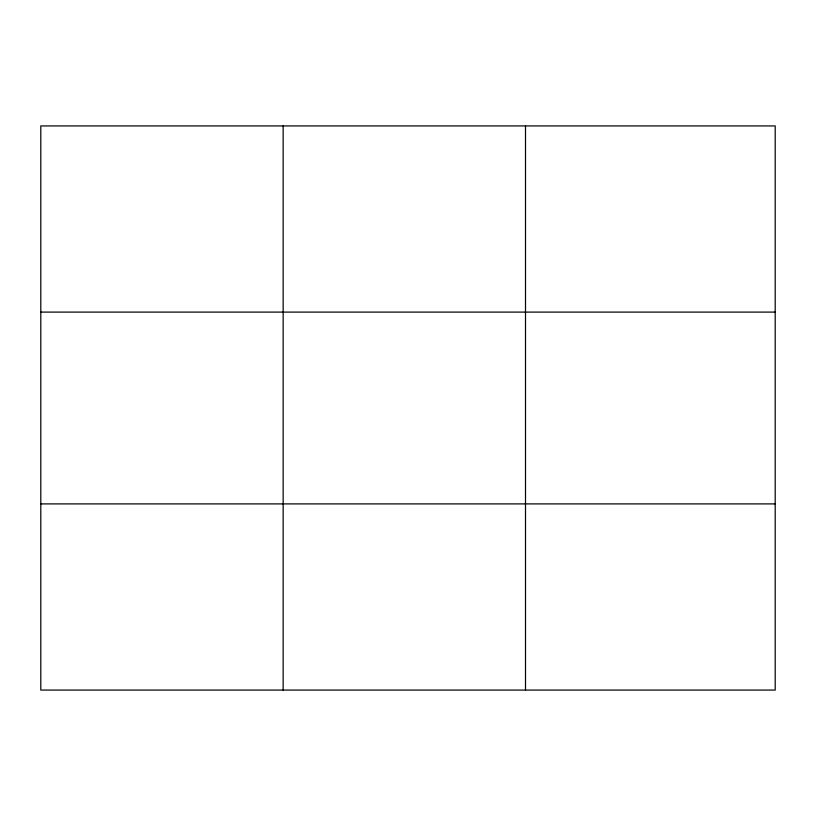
<?xml version="1.0" encoding="UTF-8"?>
<svg xmlns="http://www.w3.org/2000/svg" width="816" height="816" viewBox="0 0 816 816"><rect width="100%" height="100%" fill="white"/><g stroke="black" fill="none" stroke-linecap="round" stroke-linejoin="round"><path stroke-width="1.22" d="M283.152 125.929L283.152 690.071M525.504 125.929L525.504 690.071M775.2 312.1L775.2 125.929L40.8 125.929L40.8 690.071L775.2 690.071L775.2 312.1L40.8 312.1M40.8 503.9L775.2 503.9"/></g></svg>
